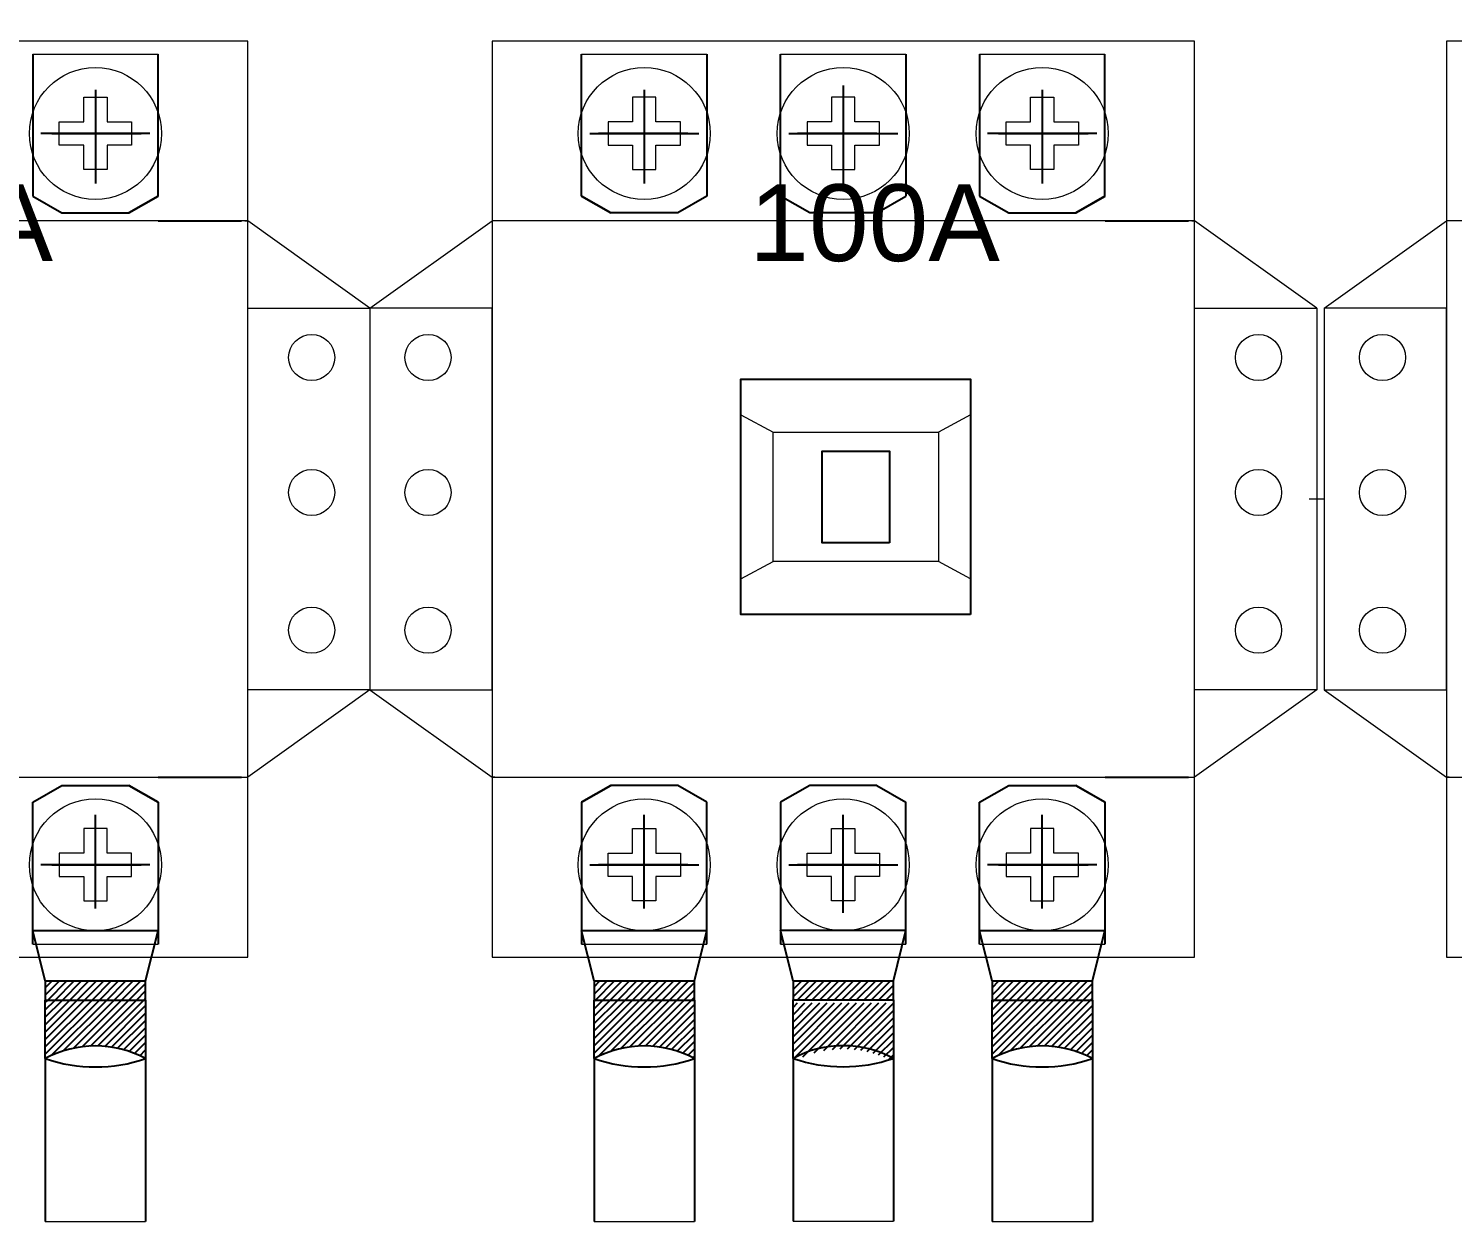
# Model space of a CAD drawing. Header units: millimetres. Extents: x 330554 to 656471, y 11007 to 130943.
# Drawn here: x 420665.2 to 420833.1, y 94432.4 to 94573 of the extents above; entities that cross this region are included whole.
import ezdxf

# ---------------------------------------------------------------- set-up
doc = ezdxf.new("R2010")
doc.units = ezdxf.units.MM
doc.header["$LTSCALE"] = 6
for name, color, linetype in [('BASBAR', 1, 'Continuous'), ('thước đo', 3, 'Continuous'), ('đèn báo pha', 10, 'Continuous')]:
    doc.layers.add(name, color=color, linetype=linetype)
doc.layers.add('M & E', color=5, linetype='Continuous', lineweight=30)
doc.styles.get("Standard").update_dxf_attribs({"font": 'VHELVCN.TTF', "height": 120})
pattern_1 = [(225, (119417.59674, 106156.1728), (0.4354782166, -0.4354782166), [])]
pattern_2 = [(225, (119305.99674, 106156.1728), (0.4354782166, -0.4354782166), [])]

msp = doc.modelspace()

# ---------------------------------------------------------------- hatches: boundary and pattern name
at = {"layer": 'M & E', "lineweight": -2, "ltscale": 8}
h = msp.add_hatch(dxfattribs=at)
h.set_pattern_fill('ANSI31', color=256, scale=4.926874, angle=540, style=0)
h.set_pattern_definition(pattern_2)
h.paths.add_polyline_path([(420667.218, 94460.743), (420667.218, 94458.489), (420679.042, 94458.489), (420679.042, 94460.743)])
h = msp.add_hatch(dxfattribs=at)
h.set_pattern_fill('ANSI31', color=256, scale=4.926874, angle=540, style=0)
h.set_pattern_definition(pattern_1)
h.paths.add_polyline_path([(420778.818, 94460.743), (420778.818, 94458.489), (420790.642, 94458.489), (420790.642, 94460.743)])
h = msp.add_hatch(dxfattribs=at)
h.set_pattern_fill('ANSI31', color=256, scale=4.926874, angle=540, style=0)
h.set_pattern_definition(pattern_2)
edge = h.paths.add_edge_path()
edge.add_line((420667.218, 94451.591), (420667.218, 94458.489))
edge.add_line((420667.218, 94458.489), (420679.042, 94458.489))
edge.add_line((420679.042, 94458.489), (420679.042, 94451.591))
edge.add_arc((420673.13, 94440.588), 12.491, 61.75026, 118.24974)
h = msp.add_hatch(dxfattribs=at)
h.set_pattern_fill('ANSI31', color=256, scale=4.926874, angle=540, style=0)
h.set_pattern_definition(pattern_1)
edge = h.paths.add_edge_path()
edge.add_line((420778.818, 94451.591), (420778.818, 94458.489))
edge.add_line((420778.818, 94458.489), (420790.642, 94458.489))
edge.add_line((420790.642, 94458.489), (420790.642, 94451.591))
edge.add_arc((420784.73, 94440.588), 12.491, 61.75026, 118.24974)
at = {"layer": 'đèn báo pha', "ltscale": 8}
h = msp.add_hatch(dxfattribs=at)
h.set_pattern_fill('ANSI31', color=2, scale=4.926874, angle=360, style=0)
h.set_pattern_definition([(225, (181366.1806, 64465.0399), (0.4354782166, -0.4354782166), [])])
edge = h.paths.add_edge_path()
edge.add_line((420419.665, 94451.252), (420419.665, 94458.15))
edge.add_line((420419.665, 94458.15), (420431.49, 94458.15))
edge.add_line((420431.49, 94458.15), (420431.49, 94451.252))
edge.add_arc((420425.578, 94440.249), 12.491, 781.75026, 838.24974)
edge = h.paths.add_edge_path()
edge.add_line((420819.728, 94560.239), (420819.728, 94573.049))
h = msp.add_hatch(dxfattribs=at)
h.set_pattern_fill('ANSI31', color=2, scale=4.926874, angle=360, style=0)
h.set_pattern_definition([(225, (181477.7806, 64465.0399), (0.4354782166, -0.4354782166), [])])
edge = h.paths.add_edge_path()
edge.add_line((420531.265, 94451.252), (420531.265, 94458.15))
edge.add_line((420531.265, 94458.15), (420543.09, 94458.15))
edge.add_line((420543.09, 94458.15), (420543.09, 94451.252))
edge.add_arc((420537.178, 94440.249), 12.491, 781.75026, 838.24974)
edge = h.paths.add_edge_path()
edge.add_line((420931.328, 94560.239), (420931.328, 94573.049))
h = msp.add_hatch(dxfattribs=at)
h.set_pattern_fill('ANSI31', color=2, scale=4.926874, angle=360, style=0)
h.set_pattern_definition([(225, (181590.2806, 64465.0399), (0.4354782166, -0.4354782166), [])])
edge = h.paths.add_edge_path()
edge.add_line((420643.765, 94451.252), (420643.765, 94458.15))
edge.add_line((420643.765, 94458.15), (420655.59, 94458.15))
edge.add_line((420655.59, 94458.15), (420655.59, 94451.252))
edge.add_arc((420649.678, 94440.249), 12.491, 781.75026, 838.24974)
edge = h.paths.add_edge_path()
edge.add_line((421043.828, 94560.239), (421043.828, 94573.049))
h = msp.add_hatch(dxfattribs=at)
h.set_pattern_fill('ANSI31', color=2, scale=4.926874, angle=360, style=0)
h.set_pattern_definition([(225, (181701.8806, 64465.0399), (0.4354782166, -0.4354782166), [])])
edge = h.paths.add_edge_path()
edge.add_line((420755.365, 94451.252), (420755.365, 94458.15))
edge.add_line((420755.365, 94458.15), (420767.19, 94458.15))
edge.add_line((420767.19, 94458.15), (420767.19, 94451.252))
edge.add_arc((420761.278, 94440.249), 12.491, 781.75026, 838.24974)
edge = h.paths.add_edge_path()
edge.add_line((421155.428, 94560.239), (421155.428, 94573.049))
h = msp.add_hatch(dxfattribs=at)
h.set_pattern_fill('ANSI31', color=256, scale=4.926874, angle=540, style=0)
h.set_pattern_definition(pattern_1)
h.paths.add_polyline_path([(420743.738, 94458.489), (420743.738, 94460.743), (420731.913, 94460.743), (420731.913, 94458.489)])
h = msp.add_hatch(dxfattribs=at)
h.set_pattern_fill('ANSI31', color=2, scale=4.926874, angle=360, style=0)
h.set_pattern_definition([(225, (181701.8806, 64465.40466), (0.4354782166, -0.4354782166), [])])
h.paths.add_polyline_path([(420755.365, 94460.768), (420767.19, 94460.768), (420767.19, 94458.514), (420755.365, 94458.514)])
h = msp.add_hatch(dxfattribs=at)
h.set_pattern_fill('ANSI31', color=256, scale=4.926874, angle=540, style=0)
h.set_pattern_definition(pattern_1)
edge = h.paths.add_edge_path()
edge.add_arc((420737.826, 94440.588), 12.491, 61.75026, 118.24974)
edge.add_line((420731.913, 94451.591), (420731.913, 94458.489))
edge.add_line((420731.913, 94458.489), (420743.738, 94458.489))
edge.add_line((420743.738, 94458.489), (420743.738, 94451.591))

# ---------------------------------------------------------------- linework, layer by layer
at = {"linetype": 'ByBlock', "lineweight": 18, "ltscale": 8}
for p, q in [((420671.756, 94562.045), (420671.756, 94564.935)), ((420671.756, 94564.935), (420674.504, 94564.935)), ((420671.756, 94562.045), (420671.756, 94564.935)), ((420671.756, 94564.935), (420674.504, 94564.935)), ((420671.756, 94562.045), (420671.756, 94564.935)), ((420671.756, 94564.935), (420674.504, 94564.935)), ((420671.756, 94562.045), (420671.756, 94564.935)), ((420671.756, 94564.935), (420674.504, 94564.935)), ((420674.504, 94564.935), (420674.504, 94562.045)), ((420674.504, 94564.935), (420674.504, 94562.045)), ((420674.504, 94564.935), (420674.504, 94562.045)), ((420674.504, 94564.935), (420674.504, 94562.045)), ((420739.199, 94564.935), (420736.452, 94564.935)), ((420736.452, 94564.935), (420736.452, 94562.045)), ((420739.199, 94564.935), (420736.452, 94564.935)), ((420736.452, 94564.935), (420736.452, 94562.045)), ((420739.199, 94564.935), (420736.452, 94564.935)), ((420736.452, 94564.935), (420736.452, 94562.045)), ((420739.199, 94564.935), (420736.452, 94564.935)), ((420736.452, 94564.935), (420736.452, 94562.045)), ((420739.199, 94562.045), (420739.199, 94564.935)), ((420739.199, 94562.045), (420739.199, 94564.935)), ((420739.199, 94562.045), (420739.199, 94564.935)), ((420739.199, 94562.045), (420739.199, 94564.935)), ((420762.651, 94564.935), (420759.904, 94564.935)), ((420759.904, 94564.935), (420759.904, 94562.045)), ((420762.651, 94564.935), (420759.904, 94564.935)), ((420759.904, 94564.935), (420759.904, 94562.045)), ((420762.651, 94562.045), (420762.651, 94564.935)), ((420762.651, 94562.045), (420762.651, 94564.935)), ((420783.356, 94562.045), (420783.356, 94564.935)), ((420783.356, 94564.935), (420786.104, 94564.935)), ((420783.356, 94562.045), (420783.356, 94564.935)), ((420783.356, 94564.935), (420786.104, 94564.935)), ((420783.356, 94562.045), (420783.356, 94564.935)), ((420783.356, 94564.935), (420786.104, 94564.935)), ((420783.356, 94562.045), (420783.356, 94564.935)), ((420783.356, 94564.935), (420786.104, 94564.935)), ((420786.104, 94564.935), (420786.104, 94562.045)), ((420786.104, 94564.935), (420786.104, 94562.045)), ((420786.104, 94564.935), (420786.104, 94562.045)), ((420786.104, 94564.935), (420786.104, 94562.045)), ((420668.866, 94559.298), (420668.866, 94562.045)), ((420668.866, 94562.045), (420671.756, 94562.045)), ((420668.866, 94559.298), (420668.866, 94562.045)), ((420668.866, 94562.045), (420671.756, 94562.045)), ((420668.866, 94559.298), (420668.866, 94562.045)), ((420668.866, 94562.045), (420671.756, 94562.045)), ((420668.866, 94559.298), (420668.866, 94562.045)), ((420668.866, 94562.045), (420671.756, 94562.045)), ((420674.504, 94562.045), (420677.393, 94562.045)), ((420674.504, 94562.045), (420677.393, 94562.045)), ((420674.504, 94562.045), (420677.393, 94562.045)), ((420674.504, 94562.045), (420677.393, 94562.045)), ((420677.393, 94562.045), (420677.393, 94559.298)), ((420677.393, 94562.045), (420677.393, 94559.298)), ((420677.393, 94562.045), (420677.393, 94559.298)), ((420677.393, 94562.045), (420677.393, 94559.298)), ((420736.452, 94562.045), (420733.562, 94562.045)), ((420733.562, 94562.045), (420733.562, 94559.298)), ((420736.452, 94562.045), (420733.562, 94562.045)), ((420733.562, 94562.045), (420733.562, 94559.298)), ((420736.452, 94562.045), (420733.562, 94562.045)), ((420733.562, 94562.045), (420733.562, 94559.298)), ((420736.452, 94562.045), (420733.562, 94562.045)), ((420733.562, 94562.045), (420733.562, 94559.298)), ((420742.089, 94562.045), (420739.199, 94562.045)), ((420742.089, 94562.045), (420739.199, 94562.045)), ((420742.089, 94562.045), (420739.199, 94562.045)), ((420742.089, 94562.045), (420739.199, 94562.045)), ((420742.089, 94559.298), (420742.089, 94562.045)), ((420742.089, 94559.298), (420742.089, 94562.045)), ((420742.089, 94559.298), (420742.089, 94562.045)), ((420742.089, 94559.298), (420742.089, 94562.045)), ((420759.904, 94562.045), (420757.014, 94562.045)), ((420757.014, 94562.045), (420757.014, 94559.298)), ((420759.904, 94562.045), (420757.014, 94562.045)), ((420757.014, 94562.045), (420757.014, 94559.298)), ((420765.541, 94562.045), (420762.651, 94562.045)), ((420765.541, 94562.045), (420762.651, 94562.045)), ((420765.541, 94559.298), (420765.541, 94562.045)), ((420765.541, 94559.298), (420765.541, 94562.045)), ((420780.466, 94559.298), (420780.466, 94562.045)), ((420780.466, 94562.045), (420783.356, 94562.045)), ((420780.466, 94559.298), (420780.466, 94562.045)), ((420780.466, 94562.045), (420783.356, 94562.045)), ((420780.466, 94559.298), (420780.466, 94562.045)), ((420780.466, 94562.045), (420783.356, 94562.045)), ((420780.466, 94559.298), (420780.466, 94562.045)), ((420780.466, 94562.045), (420783.356, 94562.045)), ((420786.104, 94562.045), (420788.993, 94562.045)), ((420786.104, 94562.045), (420788.993, 94562.045)), ((420786.104, 94562.045), (420788.993, 94562.045)), ((420786.104, 94562.045), (420788.993, 94562.045)), ((420788.993, 94562.045), (420788.993, 94559.298)), ((420788.993, 94562.045), (420788.993, 94559.298)), ((420788.993, 94562.045), (420788.993, 94559.298)), ((420788.993, 94562.045), (420788.993, 94559.298)), ((420671.756, 94559.298), (420668.866, 94559.298)), ((420671.756, 94559.298), (420668.866, 94559.298)), ((420671.756, 94559.298), (420668.866, 94559.298)), ((420671.756, 94559.298), (420668.866, 94559.298)), ((420671.756, 94556.408), (420671.756, 94559.298)), ((420671.756, 94556.408), (420671.756, 94559.298)), ((420671.756, 94556.408), (420671.756, 94559.298)), ((420671.756, 94556.408), (420671.756, 94559.298)), ((420677.393, 94559.298), (420674.504, 94559.298)), ((420674.504, 94559.298), (420674.504, 94556.408)), ((420677.393, 94559.298), (420674.504, 94559.298)), ((420674.504, 94559.298), (420674.504, 94556.408)), ((420677.393, 94559.298), (420674.504, 94559.298)), ((420674.504, 94559.298), (420674.504, 94556.408)), ((420677.393, 94559.298), (420674.504, 94559.298)), ((420674.504, 94559.298), (420674.504, 94556.408)), ((420733.562, 94559.298), (420736.452, 94559.298)), ((420733.562, 94559.298), (420736.452, 94559.298)), ((420733.562, 94559.298), (420736.452, 94559.298)), ((420733.562, 94559.298), (420736.452, 94559.298)), ((420736.452, 94559.298), (420736.452, 94556.408)), ((420736.452, 94559.298), (420736.452, 94556.408)), ((420736.452, 94559.298), (420736.452, 94556.408)), ((420736.452, 94559.298), (420736.452, 94556.408)), ((420739.199, 94556.408), (420739.199, 94559.298)), ((420739.199, 94559.298), (420742.089, 94559.298)), ((420739.199, 94556.408), (420739.199, 94559.298)), ((420739.199, 94559.298), (420742.089, 94559.298)), ((420739.199, 94556.408), (420739.199, 94559.298)), ((420739.199, 94559.298), (420742.089, 94559.298)), ((420739.199, 94556.408), (420739.199, 94559.298)), ((420739.199, 94559.298), (420742.089, 94559.298)), ((420757.014, 94559.298), (420759.904, 94559.298)), ((420757.014, 94559.298), (420759.904, 94559.298)), ((420759.904, 94559.298), (420759.904, 94556.408)), ((420759.904, 94559.298), (420759.904, 94556.408)), ((420762.651, 94556.408), (420762.651, 94559.298)), ((420762.651, 94559.298), (420765.541, 94559.298)), ((420762.651, 94556.408), (420762.651, 94559.298)), ((420762.651, 94559.298), (420765.541, 94559.298)), ((420783.356, 94559.298), (420780.466, 94559.298)), ((420783.356, 94559.298), (420780.466, 94559.298)), ((420783.356, 94559.298), (420780.466, 94559.298)), ((420783.356, 94559.298), (420780.466, 94559.298)), ((420783.356, 94556.408), (420783.356, 94559.298)), ((420783.356, 94556.408), (420783.356, 94559.298)), ((420783.356, 94556.408), (420783.356, 94559.298)), ((420783.356, 94556.408), (420783.356, 94559.298)), ((420788.993, 94559.298), (420786.104, 94559.298)), ((420786.104, 94559.298), (420786.104, 94556.408)), ((420788.993, 94559.298), (420786.104, 94559.298)), ((420786.104, 94559.298), (420786.104, 94556.408)), ((420788.993, 94559.298), (420786.104, 94559.298)), ((420786.104, 94559.298), (420786.104, 94556.408)), ((420788.993, 94559.298), (420786.104, 94559.298)), ((420786.104, 94559.298), (420786.104, 94556.408)), ((420674.504, 94556.408), (420671.756, 94556.408)), ((420674.504, 94556.408), (420671.756, 94556.408)), ((420674.504, 94556.408), (420671.756, 94556.408)), ((420674.504, 94556.408), (420671.756, 94556.408)), ((420736.452, 94556.408), (420739.199, 94556.408)), ((420736.452, 94556.408), (420739.199, 94556.408)), ((420736.452, 94556.408), (420739.199, 94556.408)), ((420736.452, 94556.408), (420739.199, 94556.408)), ((420759.904, 94556.408), (420762.651, 94556.408)), ((420759.904, 94556.408), (420762.651, 94556.408)), ((420786.104, 94556.408), (420783.356, 94556.408)), ((420786.104, 94556.408), (420783.356, 94556.408)), ((420786.104, 94556.408), (420783.356, 94556.408)), ((420786.104, 94556.408), (420783.356, 94556.408)), ((420749.217, 94527.491), (420753.007, 94525.443)), ((420749.217, 94527.491), (420753.007, 94525.443)), ((420776.272, 94527.491), (420772.483, 94525.443)), ((420749.217, 94508.153), (420753.007, 94510.201)), ((420749.217, 94508.153), (420753.007, 94510.201)), ((420776.272, 94508.153), (420772.483, 94510.201)), ((420671.756, 94478.702), (420671.756, 94475.812)), ((420674.504, 94478.702), (420671.756, 94478.702)), ((420671.756, 94478.702), (420671.756, 94475.812)), ((420674.504, 94478.702), (420671.756, 94478.702)), ((420671.756, 94478.702), (420671.756, 94475.812)), ((420674.504, 94478.702), (420671.756, 94478.702)), ((420671.756, 94478.702), (420671.756, 94475.812)), ((420674.504, 94478.702), (420671.756, 94478.702)), ((420674.504, 94475.812), (420674.504, 94478.702)), ((420674.504, 94475.812), (420674.504, 94478.702)), ((420674.504, 94475.812), (420674.504, 94478.702)), ((420674.504, 94475.812), (420674.504, 94478.702)), ((420736.452, 94475.812), (420736.452, 94478.702)), ((420736.452, 94478.702), (420739.199, 94478.702)), ((420736.452, 94475.812), (420736.452, 94478.702)), ((420736.452, 94478.702), (420739.199, 94478.702)), ((420736.452, 94475.812), (420736.452, 94478.702)), ((420736.452, 94478.702), (420739.199, 94478.702)), ((420736.452, 94475.812), (420736.452, 94478.702)), ((420736.452, 94478.702), (420739.199, 94478.702)), ((420739.199, 94478.702), (420739.199, 94475.812)), ((420739.199, 94478.702), (420739.199, 94475.812)), ((420739.199, 94478.702), (420739.199, 94475.812)), ((420739.199, 94478.702), (420739.199, 94475.812)), ((420759.904, 94475.812), (420759.904, 94478.702)), ((420759.904, 94478.702), (420762.651, 94478.702)), ((420759.904, 94475.812), (420759.904, 94478.702)), ((420759.904, 94478.702), (420762.651, 94478.702)), ((420762.651, 94478.702), (420762.651, 94475.812)), ((420762.651, 94478.702), (420762.651, 94475.812)), ((420783.356, 94478.702), (420783.356, 94475.812)), ((420786.104, 94478.702), (420783.356, 94478.702)), ((420783.356, 94478.702), (420783.356, 94475.812)), ((420786.104, 94478.702), (420783.356, 94478.702)), ((420783.356, 94478.702), (420783.356, 94475.812)), ((420786.104, 94478.702), (420783.356, 94478.702)), ((420783.356, 94478.702), (420783.356, 94475.812)), ((420786.104, 94478.702), (420783.356, 94478.702)), ((420786.104, 94475.812), (420786.104, 94478.702)), ((420786.104, 94475.812), (420786.104, 94478.702)), ((420786.104, 94475.812), (420786.104, 94478.702)), ((420786.104, 94475.812), (420786.104, 94478.702)), ((420671.756, 94475.812), (420668.866, 94475.812)), ((420668.866, 94475.812), (420668.866, 94473.064)), ((420671.756, 94475.812), (420668.866, 94475.812)), ((420668.866, 94475.812), (420668.866, 94473.064)), ((420671.756, 94475.812), (420668.866, 94475.812)), ((420668.866, 94475.812), (420668.866, 94473.064)), ((420671.756, 94475.812), (420668.866, 94475.812)), ((420668.866, 94475.812), (420668.866, 94473.064)), ((420677.393, 94475.812), (420674.504, 94475.812)), ((420677.393, 94475.812), (420674.504, 94475.812)), ((420677.393, 94475.812), (420674.504, 94475.812)), ((420677.393, 94475.812), (420674.504, 94475.812)), ((420677.393, 94473.064), (420677.393, 94475.812)), ((420677.393, 94473.064), (420677.393, 94475.812)), ((420677.393, 94473.064), (420677.393, 94475.812)), ((420677.393, 94473.064), (420677.393, 94475.812)), ((420733.562, 94473.064), (420733.562, 94475.812)), ((420733.562, 94475.812), (420736.452, 94475.812)), ((420733.562, 94473.064), (420733.562, 94475.812)), ((420733.562, 94475.812), (420736.452, 94475.812)), ((420733.562, 94473.064), (420733.562, 94475.812)), ((420733.562, 94475.812), (420736.452, 94475.812)), ((420733.562, 94473.064), (420733.562, 94475.812)), ((420733.562, 94475.812), (420736.452, 94475.812)), ((420739.199, 94475.812), (420742.089, 94475.812)), ((420739.199, 94475.812), (420742.089, 94475.812)), ((420739.199, 94475.812), (420742.089, 94475.812)), ((420739.199, 94475.812), (420742.089, 94475.812)), ((420742.089, 94475.812), (420742.089, 94473.064)), ((420742.089, 94475.812), (420742.089, 94473.064)), ((420742.089, 94475.812), (420742.089, 94473.064)), ((420742.089, 94475.812), (420742.089, 94473.064)), ((420757.014, 94473.064), (420757.014, 94475.812)), ((420757.014, 94475.812), (420759.904, 94475.812)), ((420757.014, 94473.064), (420757.014, 94475.812)), ((420757.014, 94475.812), (420759.904, 94475.812)), ((420762.651, 94475.812), (420765.541, 94475.812)), ((420762.651, 94475.812), (420765.541, 94475.812)), ((420765.541, 94475.812), (420765.541, 94473.064)), ((420765.541, 94475.812), (420765.541, 94473.064)), ((420783.356, 94475.812), (420780.466, 94475.812)), ((420780.466, 94475.812), (420780.466, 94473.064)), ((420783.356, 94475.812), (420780.466, 94475.812)), ((420780.466, 94475.812), (420780.466, 94473.064)), ((420783.356, 94475.812), (420780.466, 94475.812)), ((420780.466, 94475.812), (420780.466, 94473.064)), ((420783.356, 94475.812), (420780.466, 94475.812)), ((420780.466, 94475.812), (420780.466, 94473.064)), ((420788.993, 94475.812), (420786.104, 94475.812)), ((420788.993, 94475.812), (420786.104, 94475.812)), ((420788.993, 94475.812), (420786.104, 94475.812)), ((420788.993, 94475.812), (420786.104, 94475.812)), ((420788.993, 94473.064), (420788.993, 94475.812)), ((420788.993, 94473.064), (420788.993, 94475.812)), ((420788.993, 94473.064), (420788.993, 94475.812)), ((420788.993, 94473.064), (420788.993, 94475.812)), ((420668.866, 94473.064), (420671.756, 94473.064)), ((420668.866, 94473.064), (420671.756, 94473.064)), ((420668.866, 94473.064), (420671.756, 94473.064)), ((420668.866, 94473.064), (420671.756, 94473.064)), ((420671.756, 94473.064), (420671.756, 94470.174)), ((420671.756, 94473.064), (420671.756, 94470.174)), ((420671.756, 94473.064), (420671.756, 94470.174)), ((420671.756, 94473.064), (420671.756, 94470.174)), ((420674.504, 94470.174), (420674.504, 94473.064)), ((420674.504, 94473.064), (420677.393, 94473.064)), ((420674.504, 94470.174), (420674.504, 94473.064)), ((420674.504, 94473.064), (420677.393, 94473.064)), ((420674.504, 94470.174), (420674.504, 94473.064)), ((420674.504, 94473.064), (420677.393, 94473.064)), ((420674.504, 94470.174), (420674.504, 94473.064)), ((420674.504, 94473.064), (420677.393, 94473.064)), ((420736.452, 94473.064), (420733.562, 94473.064)), ((420736.452, 94473.064), (420733.562, 94473.064)), ((420736.452, 94473.064), (420733.562, 94473.064)), ((420736.452, 94473.064), (420733.562, 94473.064)), ((420736.452, 94470.174), (420736.452, 94473.064)), ((420736.452, 94470.174), (420736.452, 94473.064)), ((420736.452, 94470.174), (420736.452, 94473.064)), ((420736.452, 94470.174), (420736.452, 94473.064)), ((420742.089, 94473.064), (420739.199, 94473.064)), ((420739.199, 94473.064), (420739.199, 94470.174)), ((420742.089, 94473.064), (420739.199, 94473.064)), ((420739.199, 94473.064), (420739.199, 94470.174)), ((420742.089, 94473.064), (420739.199, 94473.064)), ((420739.199, 94473.064), (420739.199, 94470.174)), ((420742.089, 94473.064), (420739.199, 94473.064)), ((420739.199, 94473.064), (420739.199, 94470.174)), ((420759.904, 94473.064), (420757.014, 94473.064)), ((420759.904, 94473.064), (420757.014, 94473.064)), ((420759.904, 94470.174), (420759.904, 94473.064)), ((420759.904, 94470.174), (420759.904, 94473.064)), ((420765.541, 94473.064), (420762.651, 94473.064)), ((420762.651, 94473.064), (420762.651, 94470.174)), ((420765.541, 94473.064), (420762.651, 94473.064)), ((420762.651, 94473.064), (420762.651, 94470.174)), ((420780.466, 94473.064), (420783.356, 94473.064)), ((420780.466, 94473.064), (420783.356, 94473.064)), ((420780.466, 94473.064), (420783.356, 94473.064)), ((420780.466, 94473.064), (420783.356, 94473.064)), ((420783.356, 94473.064), (420783.356, 94470.174)), ((420783.356, 94473.064), (420783.356, 94470.174)), ((420783.356, 94473.064), (420783.356, 94470.174)), ((420783.356, 94473.064), (420783.356, 94470.174)), ((420786.104, 94470.174), (420786.104, 94473.064)), ((420786.104, 94473.064), (420788.993, 94473.064)), ((420786.104, 94470.174), (420786.104, 94473.064)), ((420786.104, 94473.064), (420788.993, 94473.064)), ((420786.104, 94470.174), (420786.104, 94473.064)), ((420786.104, 94473.064), (420788.993, 94473.064)), ((420786.104, 94470.174), (420786.104, 94473.064)), ((420786.104, 94473.064), (420788.993, 94473.064)), ((420671.756, 94470.174), (420674.504, 94470.174)), ((420671.756, 94470.174), (420674.504, 94470.174)), ((420671.756, 94470.174), (420674.504, 94470.174)), ((420671.756, 94470.174), (420674.504, 94470.174)), ((420739.199, 94470.174), (420736.452, 94470.174)), ((420739.199, 94470.174), (420736.452, 94470.174)), ((420739.199, 94470.174), (420736.452, 94470.174)), ((420739.199, 94470.174), (420736.452, 94470.174)), ((420762.651, 94470.174), (420759.904, 94470.174)), ((420762.651, 94470.174), (420759.904, 94470.174)), ((420783.356, 94470.174), (420786.104, 94470.174)), ((420783.356, 94470.174), (420786.104, 94470.174)), ((420783.356, 94470.174), (420786.104, 94470.174)), ((420783.356, 94470.174), (420786.104, 94470.174)), ((420755.365, 94451.617), (420755.365, 94442.747)), ((420755.365, 94451.617), (420755.365, 94442.747)), ((420767.19, 94451.617), (420767.19, 94442.747)), ((420767.19, 94451.617), (420767.19, 94442.747))]:
    msp.add_line(p, q, dxfattribs=at)
for points in [[(420772.483, 94510.201), (420753.007, 94510.201), (420753.007, 94525.443), (420772.483, 94525.443)], [(420766.719, 94512.42), (420758.771, 94512.42), (420758.771, 94523.224), (420766.719, 94523.224)]]:
    msp.add_lwpolyline(points, close=True, dxfattribs=at)
for centre, radius in [((420673.13, 94560.671), 7.783), ((420673.13, 94560.671), 7.783), ((420673.13, 94560.671), 7.783), ((420673.13, 94560.671), 7.783), ((420737.826, 94560.671), 7.783), ((420737.826, 94560.671), 7.783), ((420737.826, 94560.671), 7.783), ((420737.826, 94560.671), 7.783), ((420761.278, 94560.671), 7.783), ((420784.73, 94560.671), 7.783), ((420784.73, 94560.671), 7.783), ((420784.73, 94560.671), 7.783), ((420784.73, 94560.671), 7.783), ((420698.618, 94534.258), 2.718), ((420712.338, 94534.258), 2.718), ((420810.218, 94534.258), 2.718), ((420824.838, 94534.258), 2.718), ((420698.618, 94518.332), 2.718), ((420712.338, 94518.332), 2.718), ((420810.218, 94518.332), 2.718), ((420824.838, 94518.332), 2.718), ((420698.618, 94502.098), 2.718), ((420712.338, 94502.098), 2.718), ((420810.218, 94502.098), 2.718), ((420824.838, 94502.098), 2.718), ((420673.13, 94474.438), 7.783), ((420673.13, 94474.438), 7.783), ((420673.13, 94474.438), 7.783), ((420673.13, 94474.438), 7.783), ((420737.826, 94474.438), 7.783), ((420737.826, 94474.438), 7.783), ((420737.826, 94474.438), 7.783), ((420737.826, 94474.438), 7.783), ((420761.278, 94474.438), 7.783), ((420784.73, 94474.438), 7.783), ((420784.73, 94474.438), 7.783), ((420784.73, 94474.438), 7.783), ((420784.73, 94474.438), 7.783)]:
    msp.add_circle(centre, radius, dxfattribs=at)
at = {"layer": 'BASBAR', "color": 6}
for points in [[(420776.272, 94503.932), (420749.217, 94503.932), (420749.217, 94531.712), (420776.272, 94531.712)], [(420766.719, 94512.42), (420758.771, 94512.42), (420758.771, 94523.224), (420766.719, 94523.224)]]:
    msp.add_lwpolyline(points, close=True, dxfattribs=at)
at = {"layer": 'M & E', "lineweight": -2, "ltscale": 8}
for p, q in [((420667.218, 94460.743), (420665.74, 94466.655)), ((420679.042, 94460.743), (420680.52, 94466.655)), ((420778.818, 94460.743), (420777.34, 94466.655)), ((420790.642, 94460.743), (420792.12, 94466.655)), ((420667.218, 94460.743), (420667.218, 94458.489)), ((420667.218, 94460.743), (420679.042, 94460.743)), ((420679.042, 94458.489), (420679.042, 94460.743)), ((420778.818, 94460.743), (420778.818, 94458.489)), ((420778.818, 94460.743), (420790.642, 94460.743)), ((420790.642, 94458.489), (420790.642, 94460.743)), ((420731.913, 94451.591), (420731.913, 94442.722)), ((420743.738, 94451.591), (420743.738, 94442.722))]:
    msp.add_line(p, q, dxfattribs=at)
for points in [[(420667.218, 94451.591), (420667.218, 94458.489), (420679.042, 94458.489), (420679.042, 94451.591)], [(420778.818, 94451.591), (420778.818, 94458.489), (420790.642, 94458.489), (420790.642, 94451.591)]]:
    msp.add_lwpolyline(points, dxfattribs=at)
for centre, radius, start, end in [((420673.13, 94440.588), 12.491, 61.75026, 118.24974), ((420784.73, 94440.588), 12.491, 61.75026, 118.24974), ((420673.13, 94468.712), 18.113, 250.94899, 289.05101), ((420784.73, 94468.712), 18.113, 250.94899, 289.05101)]:
    msp.add_arc(centre, radius, start, end, dxfattribs=at)
at = {"layer": 'thước đo', "color": 7, "lineweight": 18, "ltscale": 8}
for p, q in [((420665.74, 94570.032), (420680.52, 94570.032)), ((420730.435, 94570.032), (420745.216, 94570.032)), ((420753.887, 94570.032), (420768.668, 94570.032)), ((420777.34, 94570.032), (420792.12, 94570.032)), ((420690.753, 94550.354), (420691.078, 94550.354)), ((420705.478, 94540.055), (420691.078, 94550.354)), ((420705.478, 94540.055), (420719.878, 94550.354)), ((420802.353, 94550.354), (420802.678, 94550.354)), ((420817.078, 94540.055), (420802.678, 94550.354)), ((420817.978, 94540.055), (420832.378, 94550.354)), ((420817.978, 94517.555), (420816.178, 94517.555)), ((420817.978, 94517.555), (420817.078, 94517.555)), ((420705.478, 94495.055), (420691.078, 94484.755)), ((420705.478, 94495.055), (420719.878, 94484.755)), ((420817.078, 94495.055), (420802.678, 94484.755)), ((420817.978, 94495.055), (420832.378, 94484.755)), ((420690.753, 94484.755), (420691.078, 94484.755)), ((420720.202, 94484.755), (420719.878, 94484.755)), ((420802.353, 94484.755), (420802.678, 94484.755)), ((420832.702, 94484.755), (420832.378, 94484.755)), ((420665.74, 94465.077), (420680.52, 94465.077)), ((420730.435, 94465.077), (420745.216, 94465.077)), ((420753.887, 94465.077), (420768.668, 94465.077)), ((420777.34, 94465.077), (420792.12, 94465.077)), ((420667.218, 94432.378), (420679.042, 94432.378)), ((420731.913, 94432.378), (420743.738, 94432.378)), ((420755.365, 94432.403), (420767.19, 94432.403)), ((420778.818, 94432.378), (420790.642, 94432.378))]:
    msp.add_line(p, q, dxfattribs=at)
at = {"layer": 'thước đo', "color": 0, "ltscale": 8}
for p, q in [((420761.278, 94566.336), (420761.278, 94559.019)), ((420673.13, 94565.809), (420673.13, 94555.534)), ((420673.13, 94565.809), (420673.13, 94555.534)), ((420673.13, 94564.613), (420673.13, 94556.73)), ((420673.13, 94564.33), (420673.13, 94557.013)), ((420737.826, 94565.809), (420737.826, 94555.534)), ((420737.826, 94565.809), (420737.826, 94555.534)), ((420737.826, 94564.613), (420737.826, 94556.73)), ((420737.826, 94564.33), (420737.826, 94557.013)), ((420761.278, 94565.809), (420761.278, 94555.534)), ((420761.278, 94564.613), (420761.278, 94556.73)), ((420761.278, 94564.33), (420761.278, 94557.013)), ((420784.73, 94565.809), (420784.73, 94555.534)), ((420784.73, 94565.809), (420784.73, 94555.534)), ((420784.73, 94564.613), (420784.73, 94556.73)), ((420784.73, 94564.33), (420784.73, 94557.013)), ((420761.278, 94563.153), (420761.278, 94555.836)), ((420679.565, 94560.671), (420666.695, 94560.671)), ((420678.267, 94560.671), (420667.992, 94560.671)), ((420667.992, 94560.671), (420678.267, 94560.671)), ((420669.188, 94560.671), (420677.071, 94560.671)), ((420673.13, 94560.671), (420678.543, 94560.671)), ((420731.39, 94560.671), (420744.261, 94560.671)), ((420737.826, 94560.671), (420732.412, 94560.671)), ((420732.688, 94560.671), (420742.963, 94560.671)), ((420742.963, 94560.671), (420732.688, 94560.671)), ((420741.767, 94560.671), (420733.884, 94560.671)), ((420754.843, 94560.671), (420767.713, 94560.671)), ((420761.278, 94560.671), (420755.864, 94560.671)), ((420756.14, 94560.671), (420766.415, 94560.671)), ((420765.219, 94560.671), (420757.336, 94560.671)), ((420765.219, 94560.671), (420766.68, 94560.671)), ((420791.165, 94560.671), (420778.295, 94560.671)), ((420789.867, 94560.671), (420779.592, 94560.671)), ((420779.592, 94560.671), (420789.867, 94560.671)), ((420780.788, 94560.671), (420788.671, 94560.671)), ((420784.73, 94560.671), (420790.143, 94560.671)), ((420673.13, 94556.73), (420673.13, 94554.772)), ((420737.826, 94556.73), (420737.826, 94554.772)), ((420761.278, 94556.73), (420761.278, 94554.772)), ((420784.73, 94556.73), (420784.73, 94554.772)), ((420665.74, 94553.281), (420669.188, 94551.31)), ((420680.52, 94553.281), (420677.071, 94551.31)), ((420677.088, 94551.31), (420680.537, 94553.281)), ((420733.868, 94551.31), (420730.419, 94553.281)), ((420730.435, 94553.281), (420733.884, 94551.31)), ((420745.216, 94553.281), (420741.767, 94551.31)), ((420757.336, 94551.31), (420753.887, 94553.281)), ((420765.219, 94551.31), (420768.668, 94553.281)), ((420777.34, 94553.281), (420780.788, 94551.31)), ((420792.12, 94553.281), (420788.671, 94551.31)), ((420788.688, 94551.31), (420792.137, 94553.281)), ((420665.74, 94481.828), (420669.188, 94483.799)), ((420680.52, 94481.828), (420677.071, 94483.799)), ((420677.088, 94483.799), (420680.537, 94481.828)), ((420733.868, 94483.799), (420730.419, 94481.828)), ((420730.435, 94481.828), (420733.884, 94483.799)), ((420745.216, 94481.828), (420741.767, 94483.799)), ((420757.336, 94483.799), (420753.887, 94481.828)), ((420765.219, 94483.799), (420768.668, 94481.828)), ((420777.34, 94481.828), (420780.788, 94483.799)), ((420792.12, 94481.828), (420788.671, 94483.799)), ((420788.688, 94483.799), (420792.137, 94481.828)), ((420673.13, 94478.379), (420673.13, 94480.337)), ((420737.826, 94478.379), (420737.826, 94480.337)), ((420761.278, 94478.379), (420761.278, 94480.337)), ((420784.73, 94478.379), (420784.73, 94480.337)), ((420673.13, 94469.3), (420673.13, 94479.576)), ((420673.13, 94469.3), (420673.13, 94479.576)), ((420737.826, 94469.3), (420737.826, 94479.576)), ((420737.826, 94469.3), (420737.826, 94479.576)), ((420761.278, 94469.3), (420761.278, 94479.576)), ((420761.278, 94471.957), (420761.278, 94479.274)), ((420784.73, 94469.3), (420784.73, 94479.576)), ((420784.73, 94469.3), (420784.73, 94479.576)), ((420673.13, 94470.496), (420673.13, 94478.379)), ((420673.13, 94470.779), (420673.13, 94478.097)), ((420737.826, 94470.496), (420737.826, 94478.379)), ((420737.826, 94470.779), (420737.826, 94478.097)), ((420761.278, 94470.496), (420761.278, 94478.379)), ((420761.278, 94470.779), (420761.278, 94478.097)), ((420784.73, 94470.496), (420784.73, 94478.379)), ((420784.73, 94470.779), (420784.73, 94478.097)), ((420761.278, 94468.773), (420761.278, 94476.09)), ((420679.565, 94474.438), (420666.695, 94474.438)), ((420678.267, 94474.438), (420667.992, 94474.438)), ((420667.992, 94474.438), (420678.267, 94474.438)), ((420669.188, 94474.438), (420677.071, 94474.438)), ((420673.13, 94474.438), (420678.543, 94474.438)), ((420731.39, 94474.438), (420744.261, 94474.438)), ((420737.826, 94474.438), (420732.412, 94474.438)), ((420732.688, 94474.438), (420742.963, 94474.438)), ((420742.963, 94474.438), (420732.688, 94474.438)), ((420741.767, 94474.438), (420733.884, 94474.438)), ((420754.843, 94474.438), (420767.713, 94474.438)), ((420761.278, 94474.438), (420755.864, 94474.438)), ((420756.14, 94474.438), (420766.415, 94474.438)), ((420765.219, 94474.438), (420757.336, 94474.438)), ((420765.219, 94474.438), (420766.68, 94474.438)), ((420791.165, 94474.438), (420778.295, 94474.438)), ((420789.867, 94474.438), (420779.592, 94474.438)), ((420779.592, 94474.438), (420789.867, 94474.438)), ((420780.788, 94474.438), (420788.671, 94474.438)), ((420784.73, 94474.438), (420790.143, 94474.438)), ((420680.52, 94466.655), (420665.74, 94466.655)), ((420745.216, 94466.655), (420730.435, 94466.655)), ((420768.668, 94466.681), (420753.887, 94466.681)), ((420792.12, 94466.655), (420777.34, 94466.655)), ((420667.218, 94451.591), (420667.218, 94432.378)), ((420667.218, 94451.591), (420667.218, 94442.722)), ((420679.042, 94451.591), (420679.042, 94432.378)), ((420679.042, 94451.591), (420679.042, 94442.722)), ((420731.913, 94451.591), (420731.913, 94432.378)), ((420743.738, 94451.591), (420743.738, 94432.378)), ((420755.365, 94451.617), (420755.365, 94432.403)), ((420755.365, 94451.617), (420755.365, 94432.403)), ((420767.19, 94451.617), (420767.19, 94432.403)), ((420767.19, 94451.617), (420767.19, 94432.403)), ((420778.818, 94451.591), (420778.818, 94432.378)), ((420778.818, 94451.591), (420778.818, 94442.722)), ((420790.642, 94451.591), (420790.642, 94432.378)), ((420790.642, 94451.591), (420790.642, 94442.722))]:
    msp.add_line(p, q, dxfattribs=at)
at = {"layer": 'thước đo', "color": 0, "linetype": 'ByBlock', "ltscale": 8}
for p, q in [((420680.537, 94550.354), (420690.367, 94550.354)), ((420792.137, 94550.354), (420801.967, 94550.354)), ((420680.537, 94484.755), (420690.367, 94484.755)), ((420792.137, 94484.755), (420801.967, 94484.755))]:
    msp.add_line(p, q, dxfattribs=at)
at = {"layer": 'thước đo', "color": 7, "lineweight": 18, "ltscale": 8}
for points in [[(420608.278, 94463.536), (420691.078, 94463.536), (420691.078, 94571.536), (420608.278, 94571.536)], [(420719.878, 94463.536), (420802.678, 94463.536), (420802.678, 94571.536), (420719.878, 94571.536)], [(420832.378, 94463.536), (420915.178, 94463.536), (420915.178, 94571.536), (420832.378, 94571.536)], [(420608.278, 94484.755), (420691.078, 94484.755), (420691.078, 94550.354), (420608.278, 94550.354)], [(420719.878, 94484.755), (420802.678, 94484.755), (420802.678, 94550.354), (420719.878, 94550.354)], [(420832.378, 94484.755), (420915.178, 94484.755), (420915.178, 94550.354), (420832.378, 94550.354)], [(420705.478, 94495.055), (420691.078, 94495.055), (420691.078, 94540.055), (420705.478, 94540.055)], [(420705.478, 94495.055), (420719.878, 94495.055), (420719.878, 94540.055), (420705.478, 94540.055)], [(420817.078, 94495.055), (420802.678, 94495.055), (420802.678, 94540.055), (420817.078, 94540.055)], [(420817.978, 94495.055), (420832.378, 94495.055), (420832.378, 94540.055), (420817.978, 94540.055)]]:
    msp.add_lwpolyline(points, close=True, dxfattribs=at)
at = {"layer": 'thước đo', "color": 0, "ltscale": 8}
for points in [[(420665.74, 94570.032), (420665.74, 94553.281)], [(420680.52, 94553.281), (420680.52, 94570.032)], [(420730.435, 94553.281), (420730.435, 94570.032)], [(420745.216, 94570.032), (420745.216, 94553.281)], [(420753.887, 94553.281), (420753.887, 94570.032)], [(420768.668, 94570.032), (420768.668, 94553.281)], [(420777.34, 94570.032), (420777.34, 94553.281)], [(420792.12, 94553.281), (420792.12, 94570.032)], [(420669.188, 94551.31), (420677.071, 94551.31)], [(420741.767, 94551.31), (420733.884, 94551.31)], [(420765.219, 94551.31), (420757.336, 94551.31)], [(420780.788, 94551.31), (420788.671, 94551.31)], [(420669.188, 94483.799), (420677.071, 94483.799)], [(420741.767, 94483.799), (420733.884, 94483.799)], [(420765.219, 94483.799), (420757.336, 94483.799)], [(420780.788, 94483.799), (420788.671, 94483.799)], [(420665.74, 94465.077), (420665.74, 94481.828)], [(420680.52, 94481.828), (420680.52, 94465.077)], [(420730.435, 94481.828), (420730.435, 94465.077)], [(420745.216, 94465.077), (420745.216, 94481.828)], [(420753.887, 94481.828), (420753.887, 94465.077)], [(420768.668, 94465.077), (420768.668, 94481.828)], [(420777.34, 94465.077), (420777.34, 94481.828)], [(420792.12, 94481.828), (420792.12, 94465.077)]]:
    msp.add_lwpolyline(points, dxfattribs=at)
at = {"layer": 'đèn báo pha', "ltscale": 8}
for p, q in [((420731.913, 94460.743), (420730.435, 94466.655)), ((420743.738, 94460.743), (420745.216, 94466.655)), ((420731.913, 94460.743), (420731.913, 94458.489)), ((420731.913, 94460.743), (420743.738, 94460.743)), ((420743.738, 94458.489), (420743.738, 94460.743)), ((420667.218, 94458.489), (420679.042, 94458.489)), ((420731.913, 94458.489), (420743.738, 94458.489)), ((420778.818, 94458.489), (420790.642, 94458.489)), ((420667.218, 94451.591), (420667.218, 94442.722)), ((420679.042, 94451.591), (420679.042, 94442.722)), ((420778.818, 94451.591), (420778.818, 94442.722)), ((420790.642, 94451.591), (420790.642, 94442.722))]:
    msp.add_line(p, q, dxfattribs=at)
at = {"layer": 'đèn báo pha', "color": 2, "ltscale": 8}
for p, q in [((420755.365, 94460.768), (420753.887, 94466.681)), ((420767.19, 94460.768), (420768.668, 94466.681)), ((420755.365, 94460.768), (420755.365, 94458.514)), ((420755.365, 94460.768), (420767.19, 94460.768)), ((420767.19, 94458.514), (420767.19, 94460.768))]:
    msp.add_line(p, q, dxfattribs=at)
at = {"layer": 'đèn báo pha', "ltscale": 8}
msp.add_lwpolyline([(420731.913, 94451.591), (420731.913, 94458.489), (420743.738, 94458.489), (420743.738, 94451.591)], dxfattribs=at)
at = {"layer": 'đèn báo pha', "color": 2, "ltscale": 8}
msp.add_lwpolyline([(420755.365, 94451.617), (420755.365, 94458.514), (420767.19, 94458.514), (420767.19, 94451.617)], dxfattribs=at)
at = {"layer": 'đèn báo pha', "ltscale": 8}
for centre, radius, start, end in [((420737.826, 94440.588), 12.491, 61.75026, 118.24974), ((420737.826, 94468.712), 18.113, 250.94899, 289.05101)]:
    msp.add_arc(centre, radius, start, end, dxfattribs=at)
at = {"layer": 'đèn báo pha', "color": 2, "ltscale": 8}
for centre, radius, start, end in [((420761.278, 94440.614), 12.491, 61.75026, 118.24974), ((420761.278, 94468.738), 18.113, 250.94899, 289.05101)]:
    msp.add_arc(centre, radius, start, end, dxfattribs=at)

# ---------------------------------------------------------------- texts
at = {"layer": 'đèn báo pha', "color": 1, "ltscale": 8, "char_height": 18.10626, "width": 267.52446, "attachment_point": 3}
for insert in [(420668.138, 94554.672), (420779.738, 94554.672)]:
    msp.add_mtext('{\\fVNI-Helve|b0|i0|c0|p2;  \\H0.6667x; \\H0.75x;100A}', dxfattribs=dict(at, insert=insert))

doc.saveas('drawing.dxf')
